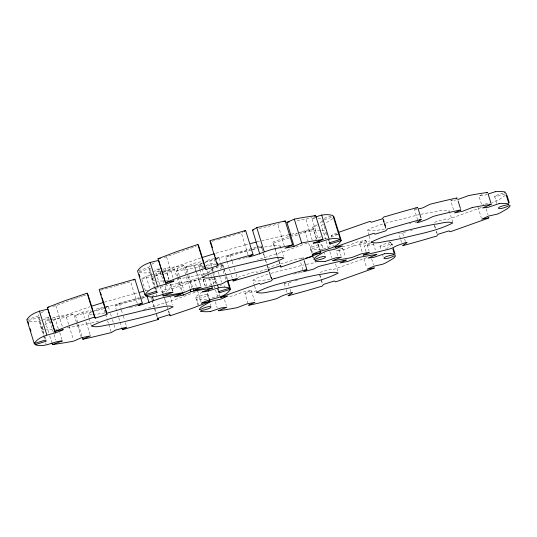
<?xml version="1.0" encoding="UTF-8"?>
<svg xmlns="http://www.w3.org/2000/svg" width="537" height="537" viewBox="0 0 537 537"><rect width="100%" height="100%" fill="white"/><g stroke="black" fill="none" stroke-linecap="round" stroke-linejoin="round"><path stroke-width="0.4" stroke-dasharray="2.69 2.01" d="M204.235 274.743L210.061 271.259L211.94 268.883L223.137 265.365L222.446 266.876L220.19 268.829M197.925 305.144L195.663 297.411L197.556 295.149L202.08 292.215M311.567 252.054L310.205 247.403L312.876 244.469M390.52 242.221L389.439 242.912C374.806 245.59 379.639 249.437 390.224 244.067C394.534 242.892 387.929 248.208 386.653 248.477M43.591 334.068L38.04 316.159L39.006 314.575M41.738 328.1L43.114 326.134M154.307 285.355L148.756 267.446L149.716 265.855M88.84 317.515L87.907 314.058L92.633 311.5M199.556 268.802L198.616 265.345L203.342 262.788M254.397 285.348L252.92 280.569L253.303 279.931L257.693 277.736L268.097 274.185M264.654 246.993C269.5 246.752 276.038 244.006 280.18 246.147L279.851 246.517M368.959 235.246L367.483 230.467L367.865 229.823L372.262 227.634L382.666 224.083M420.84 214.33A106.95 11.364 -17.2 0 1 430.553 212.39C436.393 211.961 443.924 208.819 449.1 211.001L448.764 211.37M268.487 268.48L268.037 267.688L271.057 266.647A115.039 12.223 -17.2 0 1 301.21 258.075L303.197 257.639L300.586 259.23M400.253 238.139L398.884 233.608M312.447 252.699L311.292 248.967L312.628 248.383C327.409 245.684 322.415 241.892 311.843 247.228L310.191 247.591M326.288 232.427L322.999 235.515M248.107 303.754L244.872 293.309L251.242 290.369L243.06 292.021L233.535 295.699A145.003 15.405 -17.2 0 1 228.728 296.592M337.645 255.505L336.256 251.027L342.626 248.094L340.404 248.49A144.815 15.392 -17.2 0 0 339.793 248.624M342.21 246.684A145.017 15.412 -17.2 0 0 348.11 245.59L357.629 241.918L365.804 240.267L359.441 243.207L362.213 252.162M453.597 209.88L450.825 200.925L453.221 199.798M195.622 297.693L197.274 297.33C207.846 291.994 212.84 295.786 198.059 298.485L196.73 299.042L198.569 305.036M496.785 203.422L494.476 195.958L504.001 192.81M322.16 221.237L320.099 223.043M505.404 195.354L499.323 199.449L492.214 202.509M417.591 220.063L414.564 209.47M332.752 218.599L325.576 223.264M153.83 277.421L152.448 279.388L153.34 280.509M331.792 236.837L331.416 235.26L336.612 233.145M41.141 312.917L44.658 310.863M44.84 324.858L50.518 321.703M151.857 264.204L154.388 262.687M155.549 276.139L161.234 272.991M145.406 290.853L141.795 278.857L146.064 276.347L152.823 274.669M104.634 308.278L108.185 306.184L109.575 310.661M137.291 303.418L130.666 281.737L123.047 283.791M118.019 315.367L115.059 305.815L119.321 303.304L144.641 296.182M237.582 234.038L242.771 232.199M215.344 259.566L218.895 257.471L220.512 262.694M248.007 254.706L241.375 233.018M226.762 260.284L225.775 257.102L230.031 254.592L256.136 247.228M284.59 283.536L285.16 283.207M385.418 249.188L386.049 248.832M317.394 224.721L312.702 227.131L316.394 239.072L315.058 239.656M209.202 286.02L215.142 281.891L215.639 280.824L214.746 279.703M321.086 236.663L316.394 239.072M201.986 275.843L202.872 275.421M322.797 224.654L321.294 225.372L325.482 238.905M53.035 320.555L68.468 314.192L90.041 306.701M163.087 272.125L179.183 265.473L200.757 257.988M163.094 270.984L165.718 270.561A147.561 15.68 -17.2 0 0 177.123 268.487L184.513 265.238L188.205 277.179L197.274 275.327L193.575 263.385A137.257 14.586 -17.2 0 0 201.751 261.579M259.183 228.493L268.876 226.211A137.257 14.586 -17.2 0 1 277.83 224.224L279.307 223.58M52.378 319.703L57.701 318.817A148.051 15.734 -17.2 0 0 66.413 317.199L73.797 313.957L76.341 322.166M141.795 278.857L158.167 274.924A137.257 14.586 -17.2 0 1 167.121 272.944L174.505 269.695L176.727 276.864M81.879 336.041L75.475 315.347L82.866 312.098A136.747 14.533 -17.2 0 0 91.042 310.299M177.801 276.313L176.183 271.091L183.573 267.842A147.561 15.68 -17.2 0 1 194.978 265.768L202.597 264.607M187.91 272.205L186.191 266.634L193.575 263.385M284.315 245.966L277.83 224.224M67.34 327.738L69.75 327.328A137.25 14.586 -17.2 0 0 77.496 325.892L86.779 323.945L90.243 335.142M172.444 290.947L170.82 284.885A137.257 14.586 -17.2 0 0 161.865 286.865L155.448 288.362M85.866 321.804L86.779 323.945M170.598 284.979L179.882 283.026A137.237 14.586 -17.2 0 1 187.628 281.596L198.945 279.864L200.59 285.912M220.251 285.845L221.264 285.402M337.854 234.407L329.658 237.616M482.823 205.006L483.83 204.563M316.615 239.187L313.407 228.836L300.015 234.065M164.248 257.498L174.867 253.766M52.754 306.372L55.882 305.734L72.663 299.384M313.407 228.836L304.815 230.595L299.431 232.743M202.697 277.555L194.105 279.314L162.107 290.786L162.805 293.021M200.643 278.401L184.332 284.59L162.845 291.86L162.107 290.786M307.218 243.066L284.469 251.383L257.485 259.874M481.233 207.571L447.67 219.452L446.086 219.801L445.549 219.022L444.945 219.049L434.668 222.231L433.534 222.741L434.077 223.546M366.67 257.673L336.028 268.601L331.631 269.91L330.953 269.091L330.033 269.238L319.743 272.46L318.971 272.843L319.213 273.212M297.276 233.568L272.823 242.066L277.213 256.243M139.19 272.373C146.104 273.971 153.186 272.118 159.429 269.037L163.98 283.153M162.409 293.517L155.757 272.024L160.704 270.178M162.731 269.42L165.443 268.406L184.513 265.238M297.055 220.526L305.962 219.21L312.675 216.7M320.475 230.313L315.675 230.521L311.977 218.579L314.957 217.465M29.414 321.314L39.04 321.368L48.719 317.75L55.808 340.075M48.739 332.678L45.041 320.743L49.988 318.891M52.022 318.132L54.734 317.119L73.797 313.957M176.183 271.091L195.253 267.923L202.704 265.137M204.993 265.902L201.268 267.292L204.59 267.111M205.731 265.627L210.947 263.68L214.82 263.452M312.225 240.18L305.962 219.21M309.453 231.225L315.675 230.521M198.744 279.938L204.966 279.233M482.119 194.676L478.91 195.951L481.696 204.953M487.327 194.347L483.891 195.481L478.923 195.998M212.075 297.948L217.102 296.088L220.136 295.598M370.208 243.785L364.348 246.053L366.207 252.068M374.094 243.952L369.624 245.516L364.354 246.1M175.485 253.531L176.774 253.055M177.418 252.813L196.273 246.295M297.558 234.971L292.591 236.75M323.301 249.081L332.437 245.778M205.168 262.09L215.881 258.586M94.452 310.802L103.037 307.949M73.334 299.149L74.683 298.679M238.012 277.354L254.706 271.749L255.981 271.5L256.545 272.306L257.116 272.246L267.755 268.943M75.375 298.438L78.174 297.478M289.416 237.857L273.555 243.147L272.823 242.066M78.885 297.236L80.335 296.746M81.06 296.498L82.544 296.008M484.945 204.107L489.892 202.986M83.289 295.759L85.558 295.014M138.365 270.708L148.756 267.446M139.258 271.829L149.628 268.574L151.112 268.997M324.173 218.291L331.349 216.035M324.254 219.667L332.249 217.149M26.85 319.676L38.04 316.159M28.548 320.549L38.919 317.286L40.396 317.709M219.834 265.003L221.432 264.499M504.793 193.964L495.664 196.784L494.476 195.958M143.668 309.5L173.76 300.102L197.797 291.249L201.006 301.707M215.834 253.256L245.073 244.959M257.78 248.047L261.566 246.899L262.553 250.081M104.339 302.21L134.357 293.679M212.142 241.321L217.619 239.677M100.647 290.269L115.381 285.939M256.921 246.993L260.834 245.825L261.566 246.899M252.464 249.631L257.022 248.275M141.755 298.344L146.312 296.988M216.599 258.371L248.409 250.242A106.95 11.364 -17.2 0 1 250.188 249.853M385.512 223.224L417.323 215.095A106.95 11.364 -17.2 0 1 419.108 214.699M105.89 307.09L137.7 298.955A106.95 11.364 -17.2 0 1 139.479 298.565M270.95 273.326L302.761 265.197A106.95 11.364 -17.2 0 1 303.949 264.936M218.405 239.448L222.271 238.321M251.712 249.853L225.775 257.102M141.003 298.565L115.059 305.815M322.918 249.202L321.502 249.51M223.801 237.878L236.817 234.246M116.146 285.724L122.282 284.006M385.996 237.085L386.372 236.978M286.261 283.341L284.543 283.764M245 245L249.765 243.771M417.182 209.014L414.363 209.618M134.29 293.719L139.848 292.282M246.107 257.518L247.476 257.169M415.027 222.372L417.074 221.848M137.445 305.707L131.29 307.258M301.143 272.299L302.512 271.95M245.422 257.693L238.67 259.351M300.458 272.474L297.035 273.326M103.923 308.694L94.197 311.091M256.881 241.912L259.572 241.241M218.895 257.471L205.698 260.673M145.493 290.799L148.185 290.128M108.185 306.184L94.982 309.386M261.553 240.757L272.574 238.146A137.257 14.586 -17.2 0 1 281.529 236.166M409.55 223.728L410.912 223.399M129.242 307.755L130.605 307.426M296.35 273.501L292.376 274.454M153.569 274.488L160.919 272.736M204.912 262.371L214.632 259.982L216.109 264.754M202.704 262.902L196.22 264.412A148.078 15.734 -17.2 0 1 186.191 266.634M91.995 311.621L85.511 313.131A148.058 15.734 -17.2 0 1 75.475 315.347M163.053 272.239L164.476 271.91A148.071 15.734 -17.2 0 1 174.505 269.695M209.39 272.615L206.228 273.346A137.257 14.586 -17.2 0 1 197.274 275.327M399.568 233.575L398.863 233.662M312.702 227.131L317.387 226.171M456.544 199.824L450.825 200.925M281.314 236.26L288.114 234.87M337.444 234.166L331.342 235.36M324.422 238.683L326.744 238.213M214.498 287.839L215.095 287.718M353.964 245.704L344.432 249.383L336.337 251.048M384.552 229.084C378.988 229.635 372.926 231.903 367.483 230.467M215.639 264.238L206.101 265.721M152.448 295.974L153.944 295.706M269.99 279.186C264.426 279.737 258.357 282.006 252.92 280.569M104.93 312.95L95.385 314.434M299.143 232.743L309.661 231.145M178.049 279.025L180.459 278.616A137.244 14.586 -17.2 0 0 188.205 277.179M160.55 271.373L155.757 272.024M49.84 320.086L45.041 320.743M333.148 245.664L333.927 245.584M166.316 280.589L168.591 280.348M55.6 329.309L57.117 329.147M321.327 249.517L321.16 249.53A114.918 12.21 -17.2 0 1 311.467 249.101M311.977 218.579L315.306 218.391M159.429 269.037L154.629 269.245M163.127 280.972L156.985 281.153M48.719 317.75L43.92 317.958M52.411 329.691L46.276 329.866M202.825 266.043L199.61 266.063L198.569 265.614M92.109 314.763L88.9 314.776L87.853 314.333M359.488 243.234L361.663 242.805A144.815 15.392 -17.2 0 0 369.785 240.985M208.289 279.045L214.76 279.696M206.067 267.084L208.584 267.198M318.119 218.398L321.777 219.042M321.817 230.339L324.825 230.742M154.804 280.938L153.327 280.509M44.094 329.651L42.618 329.228L41.745 328.1M390.58 242.247L390.614 242.261A114.931 12.21 -17.2 0 0 388.761 241.811M244.872 293.309L247.094 292.907A144.802 15.385 -17.2 0 0 256.518 290.792M379.914 246.067L381.297 250.544M486.213 208.819L488.059 214.787M478.004 207.175L481.233 217.619M449.147 210.726L452.845 222.667M434.54 225.043L435.467 228.024M436.386 231.011L437.313 233.998M434.46 225.728L435.386 228.715M436.306 231.695L436.769 233.192M402.737 233.071L403.656 236.052M404.583 239.039L405.502 242.026M400.716 239.63L402.099 244.107M391.889 243.717L392.346 245.214L392.003 244.093M390.775 242.335L391.929 246.06M382.686 255.021L383.143 256.511M373.322 243.335L375.403 250.047M369.208 236.038L370.443 240.019M371.644 258.921L373.49 264.889M365.804 240.267L369.04 250.719M363.898 258.767L366.67 267.728M342.626 248.094L345.398 257.048M339.095 249.678L340.941 255.646M328.886 240.321L329.349 241.811M322.005 219.787L323.623 225.01M324.086 226.507L324.778 228.742M325.925 232.481L326.845 235.461M327.771 238.448L328.698 241.435M335.565 264.016L338.276 272.769M329.893 251.699L331.745 257.666M326.221 241.294L328.443 248.456M322.153 245.234L323.543 249.712M324.462 252.699L324.925 254.189M315.514 230.581L318.058 238.79M318.34 244.758L319.817 249.53M317.756 243.556L319.602 249.524M319.971 275.145L320.898 278.132M321.361 279.623L322.744 284.1M319.428 274.34L320.817 278.817M321.28 280.307L322.2 283.294M304.815 230.595L308.05 241.046M308.715 243.288L311.722 252.987M303.197 257.639L303.66 259.129M300.72 262.707L303.029 270.171M280.233 245.879L283.435 256.223M288.168 283.174L289.094 286.161M290.014 289.141L290.94 292.128M273.555 243.147L280.455 265.432M277.441 256.988L278.367 259.975M278.831 261.472L279.985 265.197M284.301 283.764L285.684 288.241M286.147 289.732L287.537 294.209M263.781 254.061L265.016 258.042M265.755 260.432L266.741 263.613M266.983 264.412L268.218 268.393M260.834 245.825L262.452 251.048M262.915 252.538L264.526 257.767M264.989 259.257L266.379 263.734M267.07 265.969L267.762 268.211M254.645 286.14L256.371 291.712M251.242 290.369L254.478 300.821M234.26 267.983L235.414 271.715M236.105 273.951L237.032 276.938M230.031 254.592L231.877 260.559M232.112 261.311L233.494 265.788M227.003 261.083L228.728 266.654M229.467 269.037L230.454 272.225M231.44 275.407L232.427 278.589M223.137 265.365L223.875 267.755M224.117 268.547L227.567 279.696M222.231 264.244L223.466 268.225M223.714 269.024L225.191 273.796M225.929 276.186L227.164 280.166M223.144 270.849L224.305 274.582M224.996 276.817L225.916 279.804M220.976 264.184L222.365 268.661M224.526 285.617L224.99 287.107M216.357 265.553L217.592 269.534M218.331 271.923L219.318 275.105M219.559 275.904L221.533 282.267M224.526 299.78L226.379 305.748M210.947 263.68L213.162 270.843M213.411 271.635L214.646 275.615M215.384 278.005L217.109 283.576M211.94 268.883L212.632 271.125M214.25 276.347L216.559 283.811M217.941 288.288L218.633 290.524M217.7 288.45L218.163 289.94M211.524 269.252L212.222 271.487M212.914 273.729L213.605 275.964M213.833 276.709L216.136 284.18M217.519 288.658L218.21 290.893M210.826 274.884L211.323 276.474M211.571 277.273L213.786 284.435M214.035 285.234L214.773 287.617M215.512 290.007L217.485 296.377M206.913 270.668L207.651 273.058M207.9 273.857L208.638 276.24M209.376 278.629L211.35 284.999M215.33 301.801L217.176 307.768M201.731 268.789L203.577 274.756M204.805 279.294L207.114 286.758M203.187 279.146L205.161 285.516M207.624 293.471L209.349 299.049M203.14 279.576L205.221 286.295M207.504 293.759L209.121 298.988M199.798 269.594L201.771 275.964M207.584 295.337L208.974 299.814M210.356 304.291L210.819 305.788M195.253 267.923L196.408 271.655M196.636 272.4L200.724 285.677M194.105 279.314L196.643 287.523M188.896 275.387L192.843 288.121M188.427 277.085L191.89 288.275M183.573 267.842L189.977 288.537M177.123 268.487L179.338 275.649M179.586 276.448L184.272 291.571M178.036 277.058L179.882 283.026M179.667 283.127L182.204 291.336M176.975 277.656L181.164 291.188M166.591 257.015L173.089 277.904M167.121 272.944L168.967 278.911M170.504 283.999L172.813 291.463M165.443 268.406L168.907 279.596M169.766 295.39L172.726 304.942M165.134 286.886L166.752 292.108M162.845 291.86L163.335 293.45M165.309 299.821L167.034 305.392M168.759 310.963L169.497 313.353M164.188 297.498L167.651 308.694M168.343 310.93L169.041 313.172M149.628 268.574L154.958 285.731M155.649 287.966L156.576 290.953M154.763 286.845L155.918 290.577M149.749 272.648L155.415 290.96M156.401 294.142L156.898 295.733M146.064 276.347L149.756 288.288M152.085 299.599L154.549 307.553M155.039 309.151L157.509 317.105M150.816 296.78L151.736 299.767M151.971 300.512L153.817 306.479M154.28 307.97L155.663 312.447M156.354 314.689L157.281 317.676M123.315 315.951L124.705 320.428M125.396 322.67L126.551 326.402M119.321 303.304L121.167 309.278M121.396 310.024L122.785 314.501M118.758 317.756L121.711 327.308M112.434 319.562L113.361 322.549M114.052 324.791L115.435 329.268M110.494 313.648L111.649 317.38M104.413 310.292L105.4 313.474M105.648 314.266L107.125 319.045M107.615 320.636L108.602 323.824M108.85 324.617L111.065 331.779M89.088 318.313L91.062 324.677M82.866 312.098L84.712 318.072M77.711 325.798L81.174 336.994M76.569 322.912L77.496 325.892M66.413 317.199L73.307 339.491M55.882 305.734L62.373 326.624M59.788 332.712L61.869 339.431M54.734 317.119L58.426 329.06M49.726 335.867L51.693 342.237M38.919 317.286L44.477 335.195M44.94 336.686L45.632 338.921M44.054 335.565L45.209 339.29M39.04 321.368L43.229 334.9M43.47 335.692L44.457 338.881M45.692 342.861L46.182 344.452M219.552 294.424L219.995 295.9M291.262 234.186A137.237 14.586 -17.2 0 1 297.102 233.098M252.491 249.356A106.95 11.364 -17.2 0 1 256.887 248.456M260.089 247.826A106.95 11.364 -17.2 0 1 261.633 247.537M98.68 321.327A136.747 14.533 -17.2 0 1 86.558 324.039M141.781 298.075A106.95 11.364 -17.2 0 1 144.52 297.505M306.278 264.432A106.95 11.364 -17.2 0 1 315.984 262.492M206.664 299.606A114.925 12.21 -17.2 0 1 196.898 299.203M353.95 245.711A144.99 15.405 -17.2 0 1 370.389 242.919M297.478 280.267A115.046 12.223 -17.2 0 1 294.477 281.106M291.484 281.925A115.046 12.223 -17.2 0 1 287.026 283.127M334.423 247.973A145.017 15.412 -17.2 0 1 333.497 248.114M412.047 230.165A115.046 12.223 -17.2 0 1 410.543 230.581M406.053 231.823A115.046 12.223 -17.2 0 1 403.079 232.628M401.595 233.024A115.046 12.223 -17.2 0 1 400.857 233.226"/><path stroke-width="0.81" d="M34.65 343.083L35.14 344.68L46.323 341.163L45.437 340.042L34.24 343.559C40.241 333.98 54.512 334.752 63.299 329.611L54.68 331.369L47.283 307.493L65.648 300.452L87.142 293.182L87.873 294.263L95.271 318.139L107.259 314.387L106.521 313.306L99.13 289.43L134.921 279.227L142.318 303.11L137.989 305.66C148.42 303.398 157.616 298.136 168.309 296.619A147.581 15.68 -17.2 0 1 181.902 293.578L174.297 296.921L183.359 295.061L190.964 291.725A147.561 15.68 -17.2 0 1 202.375 289.651L212.337 288.181L211.598 285.791M145.359 294.37L145.856 295.961L157.039 292.45L156.153 291.322L144.956 294.84C150.957 285.261 165.221 286.033 174.015 280.891L165.389 282.657L157.999 258.774L176.364 251.739L197.851 244.469L198.589 245.543L205.98 269.426L217.968 265.667L217.042 262.687M228.064 281.287L230.527 289.248C224.526 298.827 210.256 298.055 201.469 303.197L210.088 301.432L209.349 299.049M333.699 217.351L333.846 216.653L341.237 240.529C335.236 250.108 320.972 249.336 312.178 254.484L320.804 252.719L320.065 250.329M304.123 260.626L306.896 269.581L303.526 271.695L313.494 269.185L318.32 266.627L321.844 265.634A144.815 15.392 -17.2 0 1 344.089 260.438L346.325 260.036L339.955 262.969L348.13 261.324L357.662 257.646M314.984 260.908L316.327 260.324C330.96 257.646 326.12 253.8 315.534 259.17L313.883 259.532L314.695 258.029L316.568 256.411L323.898 252.189L326.879 250.913L335.383 249.027L342.324 245.959L335.041 247.302L336.739 246.51L372.658 233.682L374.242 233.333L374.806 234.145L375.383 234.085L385.291 231.024C387.251 230.38 386.15 228.614 389.318 228.48A115.046 12.223 -17.2 0 1 419.471 219.915M505.33 192.259L504.733 192.555M506.163 194.414L506.445 193.609L505.545 193.743M133.505 280.066L134.921 279.227M244.194 231.36L245.637 230.514L253.028 254.39L248.698 256.941C259.129 254.686 268.325 249.423 279.018 247.899A147.574 15.68 -17.2 0 1 292.611 244.859L285.221 220.982A148.071 15.734 -17.2 0 0 275.186 223.197L256.773 227.628L252.511 230.145L256.209 242.08L250.557 243.57M121.959 328.107L122.456 329.698L126.779 327.147L115.67 330.013L111.313 332.578L92.901 337.008A148.058 15.734 -17.2 0 1 82.866 339.23L82.376 337.632M232.675 279.388L233.165 280.979L237.495 278.428L226.379 281.294L222.029 283.865L203.617 288.295A148.078 15.734 -17.2 0 1 193.582 290.51L193.085 288.919M312.742 255.746L310.198 257.109L305.466 258.378M416.907 208.094L417.766 207.537L415.799 207.953M47.994 309.198C40.805 310.608 30.958 312.87 26.85 319.676L34.24 343.559M160.328 265.708L158.71 260.479C151.515 261.895 141.674 264.157 137.559 270.963L144.956 294.84M283.744 221.633L285.221 220.982M288.866 234.716L290.598 234.313L286.899 222.372L294.283 219.13A148.058 15.734 -17.2 0 1 302.996 217.512L315.655 215.585L323.046 239.468L313.152 243.167C322.307 242.831 331 236.012 340.337 239.415L332.947 215.532C327.302 213.86 320.945 214.612 315.702 217.19M292.611 244.859L285.006 248.201L294.075 246.349L301.68 243.006A148.058 15.734 -17.2 0 1 310.386 241.395L323.046 239.468M82.866 339.23L90.471 335.887L81.409 337.739L73.804 341.082A148.051 15.734 -17.2 0 1 65.098 342.693L52.431 344.62L51.941 343.029M193.582 290.51L201.187 287.167L192.118 289.027L184.513 292.363A147.561 15.68 -17.2 0 1 173.109 294.444L163.147 295.907L162.651 294.316M456.255 198.468L457.195 197.992L454.973 198.388A144.795 15.385 -17.2 0 0 432.721 203.583C427.633 204.308 424.015 208.705 418.605 208.645M165.389 282.657L181.244 276.521L202.348 269.285L205.248 268.346L205.98 269.426M54.68 331.369L70.528 325.241L91.639 317.998L94.532 317.065L95.271 318.139M320.804 252.719L302.438 259.754L280.945 267.023L280.213 265.949L268.225 269.702L268.956 270.782L233.165 280.979M210.088 301.432L191.729 308.473L170.236 315.743L169.504 314.662L157.509 318.421L158.247 319.495L122.456 329.698M339.142 232.165L369.067 221.707L370.55 221.398L371.114 222.204L371.685 222.143L381.592 219.083C383.566 218.445 382.438 216.666 385.62 216.545A115.046 12.223 -17.2 0 1 415.779 207.973M486.77 192.937L487.475 192.481M314.165 216.143L315.655 215.585M163.147 295.907L173.042 292.209C163.886 292.537 155.193 299.357 145.856 295.961M52.431 344.62L62.332 340.921C53.176 341.257 44.484 348.077 35.14 344.68M212.337 288.181L202.436 291.88C211.591 291.551 220.284 284.731 229.628 288.127L227.406 280.965M488.657 193.85L495.47 191.662M228.507 280.784L229.849 280.287M340.337 239.415L329.154 242.925L330.04 244.046L341.237 240.529M229.628 288.127L218.445 291.645L219.331 292.766L230.527 289.248M202.281 257.485L214.27 253.733L214.968 255.968M91.572 306.204L103.56 302.445L105.406 308.413M245.637 230.514L209.846 240.71L217.237 264.593L253.028 254.39M106.521 313.306L142.318 303.11M274.749 278.582C271.393 278.663 272.796 280.529 270.722 281.126L260.814 284.187L260.244 284.248L259.559 283.435L258.096 283.784L222.177 296.612L220.472 297.404L227.762 296.062L220.814 299.129L212.31 301.015L209.329 302.291L202.006 306.513L200.126 308.131L199.308 309.614L200.972 309.272C211.544 303.935 216.539 307.728 201.758 310.426L200.677 311.118M419.498 219.895C427.861 216.948 404.442 227.957 427.311 219.291L432.889 216.525L436.413 215.532A144.795 15.385 -17.2 0 1 458.658 210.329L460.887 209.933L454.517 212.867L462.699 211.222L472.224 207.544M139.848 292.282L143.815 291.262M252.511 230.145L253.853 229.809M457.705 199.583L468.533 195.602A144.997 15.405 -17.2 0 1 486.294 192.629L487.442 192.481M157.999 258.774L160.341 258.297M162.402 272.42L160.556 266.453M47.283 307.493L48.847 307.171M51.693 321.139L49.847 315.165M286.899 222.372L289.148 221.949M218.713 310.701L219.479 310.601A145.003 15.405 -17.2 0 0 237.24 307.634L246.758 303.962L254.934 302.311L248.571 305.244L250.792 304.848A144.802 15.385 -17.2 0 0 273.038 299.653L276.568 298.659L282.147 295.887C305.043 287.235 281.563 298.23 289.96 295.283A115.046 12.223 -17.2 0 0 320.133 286.704C323.402 286.583 322.146 284.771 324.167 284.16L334.074 281.093L334.652 281.032L335.216 281.844L336.8 281.495L372.718 268.668L374.423 267.916L367.133 269.218L374.074 266.151L382.579 264.264L385.559 262.989L392.883 258.767L394.762 257.149L395.581 255.666L393.923 256.008C383.331 261.378 378.511 257.538 393.131 254.853L394.218 254.162M491.073 204.429L489.979 204.577A144.997 15.405 -17.2 0 0 472.218 207.544M491.154 204.422L482.615 207.933L488.261 207.262L499.168 203.604M218.284 310.762L226.836 307.245L221.197 307.916L210.289 311.574M325.194 261.445L335.759 257.814L341.404 257.142L332.665 260.653L334.048 260.499A145.017 15.412 -17.2 0 0 351.809 257.532L361.327 253.853L369.503 252.209L363.133 255.142L365.355 254.746A144.815 15.392 -17.2 0 0 387.607 249.551L391.137 248.55L396.715 245.785C419.605 237.132 396.125 248.128 404.529 245.181A115.046 12.223 -17.2 0 0 434.702 236.602C437.964 236.481 436.715 234.669 438.736 234.051L448.643 230.991L449.214 230.93L449.778 231.742L451.362 231.393L487.281 218.566L488.985 217.774L481.696 219.116L488.643 216.049L497.148 214.162L500.122 212.887L507.452 208.665L509.331 207.047L510.15 205.557L508.485 205.906C497.913 211.242 492.919 207.45 507.7 204.751L508.848 204.08M384.599 253.706L373.692 257.364L368.053 258.042L376.793 254.525L375.41 254.679A144.99 15.405 -17.2 0 0 357.649 257.646M306.896 269.581L304.929 269.997A115.039 12.223 -17.2 0 0 274.756 278.575M508.875 204.094L508.895 204.1A114.931 12.21 -17.2 0 0 499.095 203.63M217.237 264.593L217.968 265.667M506.915 195.112L509.224 202.57M506.263 195.213L508.573 202.677M488.126 193.978L491.127 203.677M458.115 200.979L460.424 208.437M418.229 209.027L421.001 217.982M393.272 248.195L395.118 254.169M392.856 249.047L394.01 252.779M383.559 219.942L384.022 221.439M384.942 224.426L385.405 225.916M383.015 219.136L385.788 228.091M321.656 214.961L329.053 238.844M329.577 242.556L330.04 244.046M318.75 241.026L319.213 242.516M312.95 256.532L313.413 258.029M294.283 219.13L301.68 243.006M290.376 234.407L294.075 246.349M280.455 265.432L280.945 267.023M256.773 227.628L264.164 251.511M271.299 277.508L271.762 279.005M268.466 269.191L268.956 270.782M269.373 272.225L271.219 278.2M256.115 242.133L259.814 254.075M210.578 241.791L212.424 247.758M215.424 257.458L216.122 259.7M217.599 285.167L218.337 287.557M218.868 291.276L219.331 292.766M197.851 244.469L205.248 268.346M208.041 289.745L208.497 291.235M190.226 289.336L190.964 291.725M182.439 292.081L183.359 295.061M162.664 273.165L166.128 284.355M169.739 314.152L170.236 315.743M150.112 262.237L157.509 286.12M156.576 290.953L157.039 292.45M152.468 297.042L153.454 300.23M157.75 317.904L158.247 319.495M147.252 296.82L149.098 302.794M139.204 274.467L139.942 276.857M100.553 292.746L101.251 294.981M102.171 297.968L103.326 301.7M105.87 309.909L106.561 312.145M87.142 293.182L94.532 317.065M51.948 321.878L53.338 326.355M53.566 327.1L55.412 333.074M48.229 309.943L49.612 314.42M39.402 310.957L46.793 334.833M27.998 321.596L28.736 323.979M30.213 328.758L30.951 331.148M210.363 311.547A114.925 12.21 -17.2 0 1 200.596 311.145M384.526 253.733A114.931 12.21 -17.2 0 1 394.292 254.135M495.396 191.689A114.931 12.21 -17.2 0 1 505.163 192.092M324.932 261.445A114.918 12.21 -17.2 0 1 315.165 261.042M91.605 325.999C96.774 328.181 104.306 325.033 110.145 324.61A106.944 11.364 -17.2 0 0 123.376 321.905C140.097 317.595 157.791 314.776 173.162 306.808C167.994 304.627 160.462 307.768 154.622 308.191A106.95 11.364 -17.2 0 0 141.392 310.896C124.678 315.206 106.977 318.032 91.605 325.999M202.315 277.28C207.483 279.462 215.022 276.32 220.861 275.897A106.95 11.364 -17.2 0 0 234.085 273.192C250.806 268.883 268.507 266.057 283.878 258.089C278.71 255.907 271.172 259.056 265.332 259.478A106.95 11.364 -17.2 0 0 252.108 262.184C235.387 266.493 217.686 269.312 202.315 277.28M256.666 292.235C261.834 294.417 269.366 291.276 275.212 290.853A106.95 11.364 -17.2 0 0 288.436 288.147C305.157 283.838 322.851 281.012 338.229 273.044C333.054 270.863 325.523 274.004 319.683 274.434A106.95 11.364 -17.2 0 0 306.452 277.132C289.738 281.448 272.037 284.268 256.666 292.235M371.228 242.133C376.397 244.315 383.935 241.173 389.775 240.751A106.95 11.364 -17.2 0 0 403.005 238.045C419.719 233.736 437.42 230.91 452.792 222.942C447.623 220.761 440.085 223.902 434.245 224.325A106.95 11.364 -17.2 0 0 421.021 227.03C404.301 231.34 386.606 234.166 371.228 242.133"/></g></svg>
